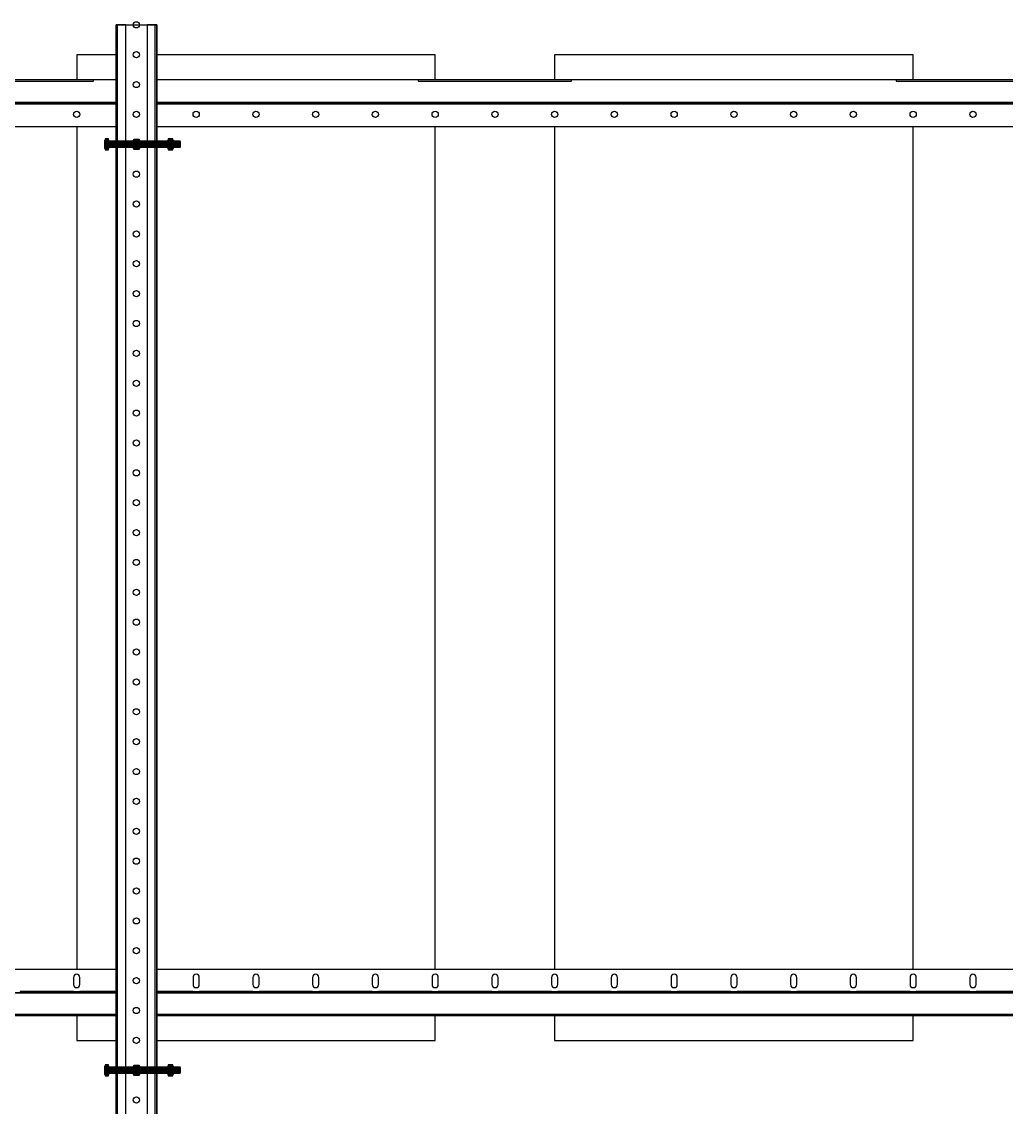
# Model space of a CAD drawing. Header units: millimetres. Extents: x -962357 to -591296, y -223672 to 59420.
# Drawn here: x -782176 to -781352, y -174275 to -173366 of the extents above; entities that cross this region are included whole.
import ezdxf

# ---------------------------------------------------------------- set-up
doc = ezdxf.new("R2010")
doc.units = ezdxf.units.MM
for name, color, linetype in [('000 - H A T C H', 8, 'Continuous'), ('000 - WIPEOUT', 250, 'Continuous'), ('001 - ASCESSORIES', 251, 'Continuous'), ('A11_ALU.SOLID SHEET', 2, 'Continuous')]:
    doc.layers.add(name, color=color, linetype=linetype)
pattern_1 = [(110, (-0.5, 0), (-0.939693, -0.34202), []), (110, (-0.2012, 0.6409), (-0.939693, -0.34202), [1.25, -0.25, 0, -0.25])]

# ---------------------------------------------------------------- blocks, each defined once
blk = doc.blocks.new('*U4875')
at = {"color": 3}
for points in [[(-412.5, -50), (412.5, -50), (412.5, -350), (-412.5, -350)], [(-412.5, -450), (412.5, -450), (412.5, -750), (-412.5, -750)]]:
    blk.add_wipeout(points, dxfattribs=at).dxf.layer = '000 - WIPEOUT'
at = {"layer": 'A11_ALU.SOLID SHEET', "color": 0, "linetype": 'ByBlock'}
for points in [[(-412.5, -350), (412.5, -350), (412.5, -50), (-412.5, -50)], [(-412.5, -750), (412.5, -750), (412.5, -450), (-412.5, -450)]]:
    blk.add_lwpolyline(points, close=True, dxfattribs=at)
blk = doc.blocks.new('000 - ASSCESSORIES_FAMELINE_GALV.BRACKET_FITTING_Z-PROFILE_HR-02AA_TOP_VIEW')
blk.add_wipeout([(-1200, 39), (1200, 39), (1200, 0), (-1200, 0)]).dxf.layer = '000 - WIPEOUT'
at = {"layer": '001 - ASCESSORIES', "linetype": 'Continuous'}
for p, q in [((-1200, 39), (1200, 39)), ((-1200, 0), (1200, 0))]:
    blk.add_line(p, q, dxfattribs=at)
at = {"layer": '001 - ASCESSORIES', "color": 1, "linetype": 'ByBlock'}
for p, q in [((-1077.6, 20.2), (-1077.6, 19)), ((-1027.6, 20.2), (-1027.6, 19)), ((-977.6, 20.2), (-977.6, 19)), ((-927.6, 20.2), (-927.6, 19)), ((-877.6, 20.2), (-877.6, 19)), ((-827.6, 20.2), (-827.6, 19)), ((-777.6, 20.2), (-777.6, 19)), ((-727.6, 20.2), (-727.6, 19)), ((-677.6, 20.2), (-677.6, 19)), ((-627.6, 20.2), (-627.6, 19)), ((-577.6, 20.2), (-577.6, 19)), ((-527.6, 20.2), (-527.6, 19)), ((-477.6, 20.2), (-477.6, 19)), ((-427.6, 20.2), (-427.6, 19)), ((-377.6, 20.2), (-377.6, 19)), ((-327.6, 20.2), (-327.6, 19))]:
    blk.add_line(p, q, dxfattribs=at)
at = {"layer": '001 - ASCESSORIES', "color": 0, "linetype": 'ByBlock'}
blk.add_lwpolyline([(-1200, 39), (1200, 39), (1200, 19), (-1200, 19)], close=True, dxfattribs=at)
at = {"layer": '001 - ASCESSORIES'}
for points in [[(-1072.4, 26), (-1072.4, 32, 1), (-1077.6, 32), (-1077.6, 26, 1)], [(-1022.4, 26), (-1022.4, 32, 1), (-1027.6, 32), (-1027.6, 26, 1)], [(-972.4, 26), (-972.4, 32, 1), (-977.6, 32), (-977.6, 26, 1)], [(-922.4, 26), (-922.4, 32, 1), (-927.6, 32), (-927.6, 26, 1)], [(-872.4, 26), (-872.4, 32, 1), (-877.6, 32), (-877.6, 26, 1)], [(-822.4, 26), (-822.4, 32, 1), (-827.6, 32), (-827.6, 26, 1)], [(-772.4, 26), (-772.4, 32, 1), (-777.6, 32), (-777.6, 26, 1)], [(-722.4, 26), (-722.4, 32, 1), (-727.6, 32), (-727.6, 26, 1)], [(-672.4, 26), (-672.4, 32, 1), (-677.6, 32), (-677.6, 26, 1)], [(-622.4, 26), (-622.4, 32, 1), (-627.6, 32), (-627.6, 26, 1)], [(-572.4, 26), (-572.4, 32, 1), (-577.6, 32), (-577.6, 26, 1)], [(-522.4, 26), (-522.4, 32, 1), (-527.6, 32), (-527.6, 26, 1)], [(-472.4, 26), (-472.4, 32, 1), (-477.6, 32), (-477.6, 26, 1)], [(-422.4, 26), (-422.4, 32, 1), (-427.6, 32), (-427.6, 26, 1)], [(-372.4, 26), (-372.4, 32, 1), (-377.6, 32), (-377.6, 26, 1)], [(-322.4, 26), (-322.4, 32, 1), (-327.6, 32), (-327.6, 26, 1)]]:
    blk.add_lwpolyline(points, format="xyb", close=True, dxfattribs=at)
blk.add_lwpolyline([(-1200, 19), (1200, 19), (1200, 0), (-1200, 0)], close=True, dxfattribs=at)
at = {"layer": '001 - ASCESSORIES', "color": 1, "linetype": 'ByBlock'}
for points in [[(-1077.6, 20.2), (-1122.4, 20.2), (-1122.4, 19), (-1077.6, 19)], [(-1077.6, 20.2), (-1072.4, 20.2), (-1072.4, 19), (-1077.6, 19)], [(-1027.6, 20.2), (-1072.4, 20.2), (-1072.4, 19), (-1027.6, 19)], [(-1027.6, 20.2), (-1022.4, 20.2), (-1022.4, 19), (-1027.6, 19)], [(-977.6, 20.2), (-1022.4, 20.2), (-1022.4, 19), (-977.6, 19)], [(-977.6, 20.2), (-972.4, 20.2), (-972.4, 19), (-977.6, 19)], [(-927.6, 20.2), (-972.4, 20.2), (-972.4, 19), (-927.6, 19)], [(-927.6, 20.2), (-922.4, 20.2), (-922.4, 19), (-927.6, 19)], [(-877.6, 20.2), (-922.4, 20.2), (-922.4, 19), (-877.6, 19)], [(-877.6, 20.2), (-872.4, 20.2), (-872.4, 19), (-877.6, 19)], [(-827.6, 20.2), (-872.4, 20.2), (-872.4, 19), (-827.6, 19)], [(-827.6, 20.2), (-822.4, 20.2), (-822.4, 19), (-827.6, 19)], [(-777.6, 20.2), (-822.4, 20.2), (-822.4, 19), (-777.6, 19)], [(-777.6, 20.2), (-772.4, 20.2), (-772.4, 19), (-777.6, 19)], [(-727.6, 20.2), (-772.4, 20.2), (-772.4, 19), (-727.6, 19)], [(-727.6, 20.2), (-722.4, 20.2), (-722.4, 19), (-727.6, 19)], [(-677.6, 20.2), (-722.4, 20.2), (-722.4, 19), (-677.6, 19)], [(-677.6, 20.2), (-672.4, 20.2), (-672.4, 19), (-677.6, 19)], [(-627.6, 20.2), (-672.4, 20.2), (-672.4, 19), (-627.6, 19)], [(-627.6, 20.2), (-622.4, 20.2), (-622.4, 19), (-627.6, 19)], [(-577.6, 20.2), (-622.4, 20.2), (-622.4, 19), (-577.6, 19)], [(-577.6, 20.2), (-572.4, 20.2), (-572.4, 19), (-577.6, 19)], [(-527.6, 20.2), (-572.4, 20.2), (-572.4, 19), (-527.6, 19)], [(-527.6, 20.2), (-522.4, 20.2), (-522.4, 19), (-527.6, 19)], [(-477.6, 20.2), (-522.4, 20.2), (-522.4, 19), (-477.6, 19)], [(-477.6, 20.2), (-472.4, 20.2), (-472.4, 19), (-477.6, 19)], [(-427.6, 20.2), (-472.4, 20.2), (-472.4, 19), (-427.6, 19)], [(-427.6, 20.2), (-422.4, 20.2), (-422.4, 19), (-427.6, 19)], [(-377.6, 20.2), (-422.4, 20.2), (-422.4, 19), (-377.6, 19)], [(-377.6, 20.2), (-372.4, 20.2), (-372.4, 19), (-377.6, 19)], [(-327.6, 20.2), (-372.4, 20.2), (-372.4, 19), (-327.6, 19)], [(-327.6, 20.2), (-322.4, 20.2), (-322.4, 19), (-327.6, 19)], [(-277.6, 20.2), (-322.4, 20.2), (-322.4, 19), (-277.6, 19)]]:
    blk.add_lwpolyline(points, close=True, dxfattribs=at)
at = {"layer": '001 - ASCESSORIES', "color": 2}
blk.add_lwpolyline([(-1200, 1.2), (1200, 1.2), (1200, 0), (-1200, 0)], close=True, dxfattribs=at)
blk = doc.blocks.new('*U4903')
at = {"layer": '001 - ASCESSORIES', "linetype": 'ByBlock', "rotation": 180}
blk.add_blockref('000 - ASSCESSORIES_FAMELINE_GALV.BRACKET_FITTING_Z-PROFILE_HR-02AA_TOP_VIEW', (0, 39), dxfattribs=at)
blk = doc.blocks.new('000 - ASSCESSORIES_FAMELINE_GALV.BRACKET_FITTING_Z-PROFILE_HR-02B_TOP_VIEW')
blk.add_wipeout([(-1200, 39), (1200, 39), (1200, 0), (-1200, 0)]).dxf.layer = '000 - WIPEOUT'
at = {"layer": '001 - ASCESSORIES', "linetype": 'ByBlock'}
blk.add_line((1200, 20.2), (-1200, 20.2), dxfattribs=at)
at = {"layer": '001 - ASCESSORIES'}
blk.add_line((1200, 19), (-1200, 19), dxfattribs=at)
at = {"layer": '001 - ASCESSORIES', "color": 0}
blk.add_lwpolyline([(-1200, 39), (-1200, 19), (1200, 19), (1200, 39)], close=True, dxfattribs=at)
at = {"layer": '001 - ASCESSORIES'}
blk.add_lwpolyline([(-1200, 19), (-1200, 0), (1200, 0), (1200, 19)], close=True, dxfattribs=at)
at = {"layer": '001 - ASCESSORIES', "color": 2}
for points in [[(-864.12, 1.2), (-864.12, 0), (-735.88, 0), (-735.88, 1.2)], [(-464.12, 1.2), (-464.12, 0), (-335.88, 0), (-335.88, 1.2)], [(-64.12, 1.2), (-64.12, 0), (64.12, 0), (64.12, 1.2)]]:
    blk.add_lwpolyline(points, close=True, dxfattribs=at)
at = {"layer": '001 - ASCESSORIES'}
for centre in [(-800, 29), (-750, 29), (-700, 29), (-650, 29), (-600, 29), (-550, 29), (-500, 29), (-450, 29), (-400, 29), (-350, 29), (-300, 29), (-250, 29), (-200, 29), (-150, 29), (-100, 29), (-50, 29)]:
    blk.add_circle(centre, 2.6, dxfattribs=at)
blk = doc.blocks.new('*U4904')
at = {"layer": '001 - ASCESSORIES', "color": 0, "linetype": 'ByBlock'}
blk.add_blockref('000 - ASSCESSORIES_FAMELINE_GALV.BRACKET_FITTING_Z-PROFILE_HR-02B_TOP_VIEW', (0, -39), dxfattribs=at)
blk = doc.blocks.new('*U4908')
at = {"color": 6}
blk.add_wipeout([(875, -17), (-875, -17), (-875, 17), (875, 17)], dxfattribs=at).dxf.layer = '000 - WIPEOUT'
at = {"layer": '001 - ASCESSORIES', "color": 0, "linetype": 'ByBlock'}
for p, q in [((875, 15.8), (-875, 15.8)), ((875, -15.8), (-875, -15.8))]:
    blk.add_line(p, q, dxfattribs=at)
at = {"layer": '001 - ASCESSORIES', "color": 1}
blk.add_lwpolyline([(875, 17), (875, -17), (-875, -17), (-875, 17)], close=True, dxfattribs=at)
at = {"layer": '001 - ASCESSORIES', "color": 0, "linetype": 'ByBlock'}
for points in [[(-875, 17), (-875, 9), (875, 9), (875, 17)], [(-875, -9), (-875, -17), (875, -17), (875, -9)]]:
    blk.add_lwpolyline(points, close=True, dxfattribs=at)
at = {"layer": '001 - ASCESSORIES', "color": 1, "linetype": 'Continuous'}
for centre in [(-875, 0), (-850, 0), (-825, 0), (-800, 0), (-775, 0), (-750, 0), (-725, 0), (-700, 0), (-675, 0), (-650, 0), (-625, 0), (-600, 0), (-575, 0), (-550, 0), (-525, 0), (-500, 0), (-475, 0), (-450, 0), (-425, 0), (-400, 0), (-375, 0), (-350, 0), (-325, 0), (-300, 0), (-275, 0), (-250, 0), (-225, 0), (-200, 0), (-175, 0), (-150, 0), (-125, 0), (-100, 0), (-75, 0), (-50, 0), (-25, 0), (0, 0), (25, 0), (50, 0), (75, 0), (100, 0), (125, 0), (150, 0), (175, 0), (200, 0), (225, 0), (250, 0), (275, 0), (300, 0), (325, 0), (350, 0), (375, 0), (400, 0), (425, 0), (450, 0), (475, 0), (500, 0), (525, 0), (550, 0), (575, 0), (600, 0), (625, 0), (650, 0), (675, 0), (700, 0), (725, 0), (750, 0), (775, 0), (800, 0), (825, 0), (850, 0), (875, 0)]:
    blk.add_circle(centre, 2.6, dxfattribs=at)
blk = doc.blocks.new('*U4663')
at = {"layer": '001 - ASCESSORIES', "color": 0}
blk.add_lwpolyline([(4.62, 0), (2.31, 4), (-2.31, 4), (-4.62, 0), (-2.31, -4), (2.31, -4)], close=True, dxfattribs=at)
at = {"layer": '001 - ASCESSORIES', "color": 8}
blk.add_circle((0, 0), 3.85, dxfattribs=at)
at = {"layer": '001 - ASCESSORIES', "color": 0}
blk.add_circle((0, 0), 2.6, dxfattribs=at)
blk = doc.blocks.new('*U4664')
at = {"layer": '000 - H A T C H'}
h = blk.add_hatch(color=250, dxfattribs=at)
h.dxf.hatch_style = 1
h.paths.add_polyline_path([(4, -2.31), (4, 2.31), (0, 4.62), (-4, 2.31), (-4, -2.31), (0, -4.62)])
h.paths.add_polyline_path([(0, -2.6, -1), (0, 2.6, -1)], flags=16)
at = {"layer": '001 - ASCESSORIES', "color": 0, "rotation": 270}
blk.add_blockref('*U4663', (0, 0), dxfattribs=at)
blk = doc.blocks.new('*U4682')
at = {"color": 1}
for p, q in [((-3.46, 3.5), (3.46, 3.5)), ((-3.46, 0), (3.46, 0))]:
    blk.add_line(p, q, dxfattribs=at)
at = {"color": 0}
for points in [[(-2.31, 3.21, 0.249855), (-4.62, 3.21), (-4.62, 0.29, 0.249855), (-2.31, 0.29)], [(2.31, 3.21, 0.062432), (0, 3.5, 0.062432), (-2.31, 3.21), (-2.31, 0.29, 0.061701), (0, 0, 0.061701), (2.31, 0.29)], [(4.62, 3.21, 0.249855), (2.31, 3.21), (2.31, 0.29, 0.249855), (4.62, 0.29)]]:
    blk.add_lwpolyline(points, format="xyb", close=True, dxfattribs=at)
blk = doc.blocks.new('*U4696')
at = {"layer": '000 - H A T C H'}
h = blk.add_hatch(dxfattribs=at)
h.set_pattern_fill('ANSI35', color=8, scale=4, angle=65)
h.set_pattern_definition(pattern_1)
h.paths.add_polyline_path([(0, -2.5), (59.5, -2.5), (59.5, 2.5), (0, 2.5)])
at = {"color": 8}
blk.add_line((59.5, -2.5), (59.5, 2.5), dxfattribs=at)
at = {"color": 1}
blk.add_lwpolyline([(59.5, 2.5), (0, 2.5), (0, -2.5), (59.5, -2.5), (60, -2), (60, 2)], close=True, dxfattribs=at)
blk = doc.blocks.new('*U4748')
at = {"layer": '000 - H A T C H'}
h = blk.add_hatch(color=250, dxfattribs=at)
h.dxf.hatch_style = 1
edge = h.paths.add_edge_path()
edge.add_line((-0.29, -4.62), (-3.21, -4.62))
edge.add_arc((-1.05, -3.46), 2.45, 180, 208.05689, ccw=False)
edge.add_line((-3.5, -3.46), (-3.5, -0.01))
edge.add_arc((5.86, 0), 9.36, 179.97608, 180.02392, ccw=False)
edge.add_line((-3.5, 0), (-3.5, 0))
edge.add_arc((5.86, 0), 9.36, 179.97608, 180.02392, ccw=False)
edge.add_line((-3.5, 0.01), (-3.5, 3.46))
edge.add_arc((-1.05, 3.46), 2.45, 151.94311, 180, ccw=False)
edge.add_line((-3.21, 4.62), (-0.29, 4.62))
edge.add_arc((-2.45, 3.46), 2.45, 360, 388.05689, ccw=False)
edge.add_line((0, 3.46), (0, -3.46))
edge.add_arc((-2.45, -3.46), 2.45, 331.94311, 360, ccw=False)
blk.add_blockref('*U4696', (0, 0))
at = {"layer": '001 - ASCESSORIES', "rotation": 90}
blk.add_blockref('*U4682', (0, 0), dxfattribs=at)
blk = doc.blocks.new('*U4662')
at = {"color": 1}
for p, q in [((-3.46, 4.5), (3.46, 4.5)), ((-3.46, 0), (3.46, 0))]:
    blk.add_line(p, q, dxfattribs=at)
at = {"color": 0}
for points in [[(-2.31, 4.21, 0.249893), (-4.62, 4.21), (-4.62, 0.29, 0.249893), (-2.31, 0.29)], [(2.31, 4.21, 0.062422), (0, 4.5, 0.062422), (-2.31, 4.21), (-2.31, 0.29, 0.061692), (0, 0, 0.061692), (2.31, 0.29)], [(4.62, 4.21, 0.249893), (2.31, 4.21), (2.31, 0.29, 0.249893), (4.62, 0.29)]]:
    blk.add_lwpolyline(points, format="xyb", close=True, dxfattribs=at)
blk = doc.blocks.new('*U4707')
at = {"layer": '000 - H A T C H'}
h = blk.add_hatch(color=250, dxfattribs=at)
h.dxf.hatch_style = 1
edge = h.paths.add_edge_path()
edge.add_line((0.29, 4.62), (4.21, 4.62))
edge.add_arc((2.05, 3.46), 2.45, 0, 28.06093, ccw=False)
edge.add_line((4.5, 3.46), (4.5, 0.01))
edge.add_arc((-4.86, 0), 9.36, -0.02392, 0.02392, ccw=False)
edge.add_line((4.5, 0), (4.5, 0))
edge.add_arc((-4.86, 0), 9.36, -0.02392, 0.02392, ccw=False)
edge.add_line((4.5, -0.01), (4.5, -3.46))
edge.add_arc((2.05, -3.46), 2.45, -28.06093, 0, ccw=False)
edge.add_line((4.21, -4.62), (0.29, -4.62))
edge.add_arc((2.45, -3.46), 2.45, 180, 208.06093, ccw=False)
edge.add_line((0, -3.46), (0, 3.46))
edge.add_arc((2.45, 3.46), 2.45, 151.93907, 180, ccw=False)
at = {"layer": '001 - ASCESSORIES', "color": 0, "rotation": 270}
blk.add_blockref('*U4662', (0, 0), dxfattribs=at)
blk = doc.blocks.new('*U4821')
at = {"layer": '001 - ASCESSORIES'}
blk.add_blockref('*U4748', (-23, 0), dxfattribs=at)
at = {"layer": '001 - ASCESSORIES', "color": 2}
for rotation in [90, 90, 270, 270]:
    blk.add_blockref('*U4664', (0, 0), dxfattribs=dict(at, rotation=rotation))
at = {"layer": '001 - ASCESSORIES', "color": 1}
blk.add_blockref('*U4707', (26.2, 0), dxfattribs=at)
blk = doc.blocks.new('*U4956')
at = {"layer": 'A11_ALU.SOLID SHEET', "color": 0, "linetype": 'ByBlock', "rotation": 90}
blk.add_blockref('*U4875', (-37500, 1968), dxfattribs=at)
at = {"layer": '001 - ASCESSORIES', "linetype": 'ByBlock', "rotation": 180}
for name, p in [('*U4904', (-37500, 2320.5)), ('*U4903', (-36375, 1615.2))]:
    blk.add_blockref(name, p, dxfattribs=at)
at = {"layer": '001 - ASCESSORIES', "linetype": 'ByBlock', "rotation": 270}
blk.add_blockref('*U4908', (-37400, 1530.5), dxfattribs=at)
at = {"layer": '001 - ASCESSORIES', "linetype": 'ByBlock'}
for p in [(-37400, 2305.5), (-37400, 1530.5)]:
    blk.add_blockref('*U4821', p, dxfattribs=at)
blk = doc.blocks.new('*U706')
at = {"color": 3}
for points in [[(-412.5, -50), (412.5, -50), (412.5, -350), (-412.5, -350)], [(-412.5, -450), (412.5, -450), (412.5, -750), (-412.5, -750)]]:
    blk.add_wipeout(points, dxfattribs=at).dxf.layer = '000 - WIPEOUT'
at = {"layer": 'A11_ALU.SOLID SHEET', "color": 0, "linetype": 'ByBlock'}
for points in [[(-412.5, -350), (412.5, -350), (412.5, -50), (-412.5, -50)], [(-412.5, -750), (412.5, -750), (412.5, -450), (-412.5, -450)]]:
    blk.add_lwpolyline(points, close=True, dxfattribs=at)
blk = doc.blocks.new('*U507')
at = {"layer": '001 - ASCESSORIES', "linetype": 'ByBlock', "rotation": 180}
blk.add_blockref('000 - ASSCESSORIES_FAMELINE_GALV.BRACKET_FITTING_Z-PROFILE_HR-02AA_TOP_VIEW', (0, 39), dxfattribs=at)
blk = doc.blocks.new('*U508')
at = {"layer": '001 - ASCESSORIES', "color": 0, "linetype": 'ByBlock'}
blk.add_blockref('000 - ASSCESSORIES_FAMELINE_GALV.BRACKET_FITTING_Z-PROFILE_HR-02B_TOP_VIEW', (0, -39), dxfattribs=at)
blk = doc.blocks.new('*U522')
at = {"color": 6}
blk.add_wipeout([(875, -17), (-875, -17), (-875, 17), (875, 17)], dxfattribs=at).dxf.layer = '000 - WIPEOUT'
at = {"layer": '001 - ASCESSORIES', "color": 0, "linetype": 'ByBlock'}
for p, q in [((875, 15.8), (-875, 15.8)), ((875, -15.8), (-875, -15.8))]:
    blk.add_line(p, q, dxfattribs=at)
at = {"layer": '001 - ASCESSORIES', "color": 1}
blk.add_lwpolyline([(875, 17), (875, -17), (-875, -17), (-875, 17)], close=True, dxfattribs=at)
at = {"layer": '001 - ASCESSORIES', "color": 0, "linetype": 'ByBlock'}
for points in [[(-875, 17), (-875, 9), (875, 9), (875, 17)], [(-875, -9), (-875, -17), (875, -17), (875, -9)]]:
    blk.add_lwpolyline(points, close=True, dxfattribs=at)
at = {"layer": '001 - ASCESSORIES', "color": 1, "linetype": 'Continuous'}
for centre in [(-875, 0), (-850, 0), (-825, 0), (-800, 0), (-775, 0), (-750, 0), (-725, 0), (-700, 0), (-675, 0), (-650, 0), (-625, 0), (-600, 0), (-575, 0), (-550, 0), (-525, 0), (-500, 0), (-475, 0), (-450, 0), (-425, 0), (-400, 0), (-375, 0), (-350, 0), (-325, 0), (-300, 0), (-275, 0), (-250, 0), (-225, 0), (-200, 0), (-175, 0), (-150, 0), (-125, 0), (-100, 0), (-75, 0), (-50, 0), (-25, 0), (0, 0), (25, 0), (50, 0), (75, 0), (100, 0), (125, 0), (150, 0), (175, 0), (200, 0), (225, 0), (250, 0), (275, 0), (300, 0), (325, 0), (350, 0), (375, 0), (400, 0), (425, 0), (450, 0), (475, 0), (500, 0), (525, 0), (550, 0), (575, 0), (600, 0), (625, 0), (650, 0), (675, 0), (700, 0), (725, 0), (750, 0), (775, 0), (800, 0), (825, 0), (850, 0), (875, 0)]:
    blk.add_circle(centre, 2.6, dxfattribs=at)
blk = doc.blocks.new('*U350')
at = {"layer": '001 - ASCESSORIES', "color": 0}
blk.add_lwpolyline([(4.62, 0), (2.31, 4), (-2.31, 4), (-4.62, 0), (-2.31, -4), (2.31, -4)], close=True, dxfattribs=at)
at = {"layer": '001 - ASCESSORIES', "color": 8}
blk.add_circle((0, 0), 3.85, dxfattribs=at)
at = {"layer": '001 - ASCESSORIES', "color": 0}
blk.add_circle((0, 0), 2.6, dxfattribs=at)
blk = doc.blocks.new('*U671')
at = {"layer": '000 - H A T C H'}
h = blk.add_hatch(color=250, dxfattribs=at)
h.dxf.hatch_style = 1
h.paths.add_polyline_path([(4, -2.31), (4, 2.31), (0, 4.62), (-4, 2.31), (-4, -2.31), (0, -4.62)])
h.paths.add_polyline_path([(0, -2.6, -1), (0, 2.6, -1)], flags=16)
at = {"layer": '001 - ASCESSORIES', "color": 0, "rotation": 270}
blk.add_blockref('*U350', (0, 0), dxfattribs=at)
blk = doc.blocks.new('*U351')
at = {"color": 1}
for p, q in [((-3.46, 3.5), (3.46, 3.5)), ((-3.46, 0), (3.46, 0))]:
    blk.add_line(p, q, dxfattribs=at)
at = {"color": 0}
for points in [[(-2.31, 3.21, 0.249855), (-4.62, 3.21), (-4.62, 0.29, 0.249855), (-2.31, 0.29)], [(2.31, 3.21, 0.062432), (0, 3.5, 0.062432), (-2.31, 3.21), (-2.31, 0.29, 0.061701), (0, 0, 0.061701), (2.31, 0.29)], [(4.62, 3.21, 0.249855), (2.31, 3.21), (2.31, 0.29, 0.249855), (4.62, 0.29)]]:
    blk.add_lwpolyline(points, format="xyb", close=True, dxfattribs=at)
blk = doc.blocks.new('*U365')
at = {"layer": '000 - H A T C H'}
h = blk.add_hatch(dxfattribs=at)
h.set_pattern_fill('ANSI35', color=8, scale=4, angle=65)
h.set_pattern_definition(pattern_1)
h.paths.add_polyline_path([(0, -2.5), (59.5, -2.5), (59.5, 2.5), (0, 2.5)])
at = {"color": 8}
blk.add_line((59.5, -2.5), (59.5, 2.5), dxfattribs=at)
at = {"color": 1}
blk.add_lwpolyline([(59.5, 2.5), (0, 2.5), (0, -2.5), (59.5, -2.5), (60, -2), (60, 2)], close=True, dxfattribs=at)
blk = doc.blocks.new('*U583')
at = {"layer": '000 - H A T C H'}
h = blk.add_hatch(color=250, dxfattribs=at)
h.dxf.hatch_style = 1
edge = h.paths.add_edge_path()
edge.add_line((-0.29, -4.62), (-3.21, -4.62))
edge.add_arc((-1.05, -3.46), 2.45, 180, 208.05689, ccw=False)
edge.add_line((-3.5, -3.46), (-3.5, -0.01))
edge.add_arc((5.86, 0), 9.36, 179.97608, 180.02392, ccw=False)
edge.add_line((-3.5, 0), (-3.5, 0))
edge.add_arc((5.86, 0), 9.36, 179.97608, 180.02392, ccw=False)
edge.add_line((-3.5, 0.01), (-3.5, 3.46))
edge.add_arc((-1.05, 3.46), 2.45, 151.94311, 180, ccw=False)
edge.add_line((-3.21, 4.62), (-0.29, 4.62))
edge.add_arc((-2.45, 3.46), 2.45, 360, 388.05689, ccw=False)
edge.add_line((0, 3.46), (0, -3.46))
edge.add_arc((-2.45, -3.46), 2.45, 331.94311, 360, ccw=False)
blk.add_blockref('*U365', (0, 0))
at = {"layer": '001 - ASCESSORIES', "rotation": 90}
blk.add_blockref('*U351', (0, 0), dxfattribs=at)
blk = doc.blocks.new('*U349')
at = {"color": 1}
for p, q in [((-3.46, 4.5), (3.46, 4.5)), ((-3.46, 0), (3.46, 0))]:
    blk.add_line(p, q, dxfattribs=at)
at = {"color": 0}
for points in [[(-2.31, 4.21, 0.249893), (-4.62, 4.21), (-4.62, 0.29, 0.249893), (-2.31, 0.29)], [(2.31, 4.21, 0.062422), (0, 4.5, 0.062422), (-2.31, 4.21), (-2.31, 0.29, 0.061692), (0, 0, 0.061692), (2.31, 0.29)], [(4.62, 4.21, 0.249893), (2.31, 4.21), (2.31, 0.29, 0.249893), (4.62, 0.29)]]:
    blk.add_lwpolyline(points, format="xyb", close=True, dxfattribs=at)
blk = doc.blocks.new('*U667')
at = {"layer": '000 - H A T C H'}
h = blk.add_hatch(color=250, dxfattribs=at)
h.dxf.hatch_style = 1
edge = h.paths.add_edge_path()
edge.add_line((0.29, 4.62), (4.21, 4.62))
edge.add_arc((2.05, 3.46), 2.45, 0, 28.06093, ccw=False)
edge.add_line((4.5, 3.46), (4.5, 0.01))
edge.add_arc((-4.86, 0), 9.36, -0.02392, 0.02392, ccw=False)
edge.add_line((4.5, 0), (4.5, 0))
edge.add_arc((-4.86, 0), 9.36, -0.02392, 0.02392, ccw=False)
edge.add_line((4.5, -0.01), (4.5, -3.46))
edge.add_arc((2.05, -3.46), 2.45, -28.06093, 0, ccw=False)
edge.add_line((4.21, -4.62), (0.29, -4.62))
edge.add_arc((2.45, -3.46), 2.45, 180, 208.06093, ccw=False)
edge.add_line((0, -3.46), (0, 3.46))
edge.add_arc((2.45, 3.46), 2.45, 151.93907, 180, ccw=False)
at = {"layer": '001 - ASCESSORIES', "color": 0, "rotation": 270}
blk.add_blockref('*U349', (0, 0), dxfattribs=at)
blk = doc.blocks.new('*U686')
at = {"layer": '001 - ASCESSORIES'}
blk.add_blockref('*U583', (-23, 0), dxfattribs=at)
at = {"layer": '001 - ASCESSORIES', "color": 2}
for rotation in [90, 90, 270, 270]:
    blk.add_blockref('*U671', (0, 0), dxfattribs=dict(at, rotation=rotation))
at = {"layer": '001 - ASCESSORIES', "color": 1}
blk.add_blockref('*U667', (26.2, 0), dxfattribs=at)

msp = doc.modelspace()

# ---------------------------------------------------------------- block references
msp.add_blockref('*U4956', (-744680, -175774.39))

# ---------------------------------------------------------------- next in the draw order: block references
at = {"layer": 'A11_ALU.SOLID SHEET', "color": 0, "linetype": 'ByBlock', "rotation": 90}
msp.add_blockref('*U706', (-782180, -173806.39), dxfattribs=at)

# ---------------------------------------------------------------- next in the draw order: block references
at = {"layer": '001 - ASCESSORIES', "linetype": 'ByBlock', "rotation": 180}
for name, p in [('*U508', (-782180, -173453.89)), ('*U507', (-781055, -174159.19))]:
    msp.add_blockref(name, p, dxfattribs=at)

# ---------------------------------------------------------------- next in the draw order: block references
at = {"layer": '001 - ASCESSORIES', "linetype": 'ByBlock', "rotation": 270}
msp.add_blockref('*U522', (-782080, -174243.89), dxfattribs=at)

# ---------------------------------------------------------------- next in the draw order: block references
at = {"layer": '001 - ASCESSORIES', "linetype": 'ByBlock'}
for p in [(-782080, -173468.89), (-782080, -174243.89)]:
    msp.add_blockref('*U686', p, dxfattribs=at)

doc.saveas('drawing.dxf')
